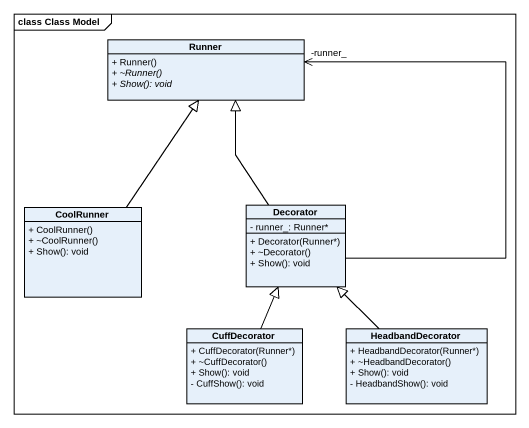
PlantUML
@startuml
mainframe class Class Model
hide circle
hide empty members
skinparam classAttributeIconSize 0
class Runner {
  + Runner()
  {abstract} + ~Runner()
  {abstract} + Show(): void
}
class CoolRunner {
  + CoolRunner()
  + ~CoolRunner()
  + Show(): void
}
class Decorator {
  - runner_: Runner*
  + Decorator(Runner*)
  + ~Decorator()
  + Show(): void
}
class CuffDecorator {
  + CuffDecorator(Runner*)
  + ~CuffDecorator()
  + Show(): void
  - CuffShow(): void
}
class HeadbandDecorator {
  + HeadbandDecorator(Runner*)
  + ~HeadbandDecorator()
  + Show(): void
  - HeadbandShow(): void
}
CoolRunner -up-|> Runner
Decorator -up-> "-runner_" Runner
Decorator -up-|> Runner
CuffDecorator -up-|> Decorator
HeadbandDecorator -up-|> Decorator
@enduml
